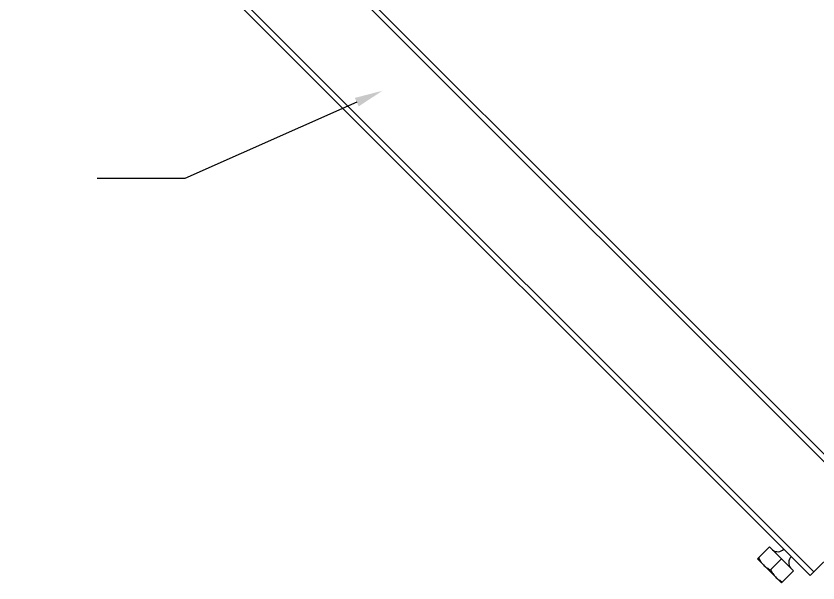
# Model space of a CAD drawing. Extents: x 815029915 to 815825525, y 579155098 to 579748855.
# Drawn here: x 815610922 to 815612845, y 579329117 to 579330477 of the extents above; entities that cross this region are included whole.
import ezdxf

# ---------------------------------------------------------------- set-up
doc = ezdxf.new("R2010")
doc.units = 0
doc.header["$LTSCALE"] = 100
doc.header["$MEASUREMENT"] = 0
for name, color, linetype in [('02___PRT_ALL_AXES', 7, 'Continuous'), ('03___PRT_ALL_CURVES', 7, 'Continuous'), ('TC', 114, 'Continuous')]:
    doc.layers.add(name, color=color, linetype=linetype)

msp = doc.modelspace()

# ---------------------------------------------------------------- linework, layer by layer
at = {"color": 7, "linetype": 'Continuous'}
for p, q in [((815610926.6, 579331340.5), (815612979.5, 579329287.6)), ((815610935.6, 579331349.5), (815612991.9, 579329293.3)), ((815610773.5, 579331187.3), (815612826.4, 579329134.4)), ((815610782.5, 579331196.3), (815612835.4, 579329143.4))]:
    msp.add_line(p, q, dxfattribs=at)
at = {"color": 0, "linetype": 'Continuous'}
for p, q in [((815612988.5, 579329296.6), (815612826.4, 579329134.4)), ((815612728.8, 579329203.2), (815612786.5, 579329145.5))]:
    msp.add_line(p, q, dxfattribs=at)
at = {"layer": '02___PRT_ALL_AXES', "color": 7, "linetype": 'Continuous'}
for q in [(815612728.8, 579329203.2), (815612757.6, 579329116.7)]:
    msp.add_line((815612700, 579329174.3), q, dxfattribs=at)
at = {"layer": '02___PRT_ALL_AXES', "color": 0, "linetype": 'Continuous'}
for p, q in [((815612731.4, 579329148.1), (815612757.6, 579329174.3)), ((815612786.5, 579329145.5), (815612757.6, 579329116.7))]:
    msp.add_line(p, q, dxfattribs=at)
for centre, start, end in [((815612748.5, 579329212.3), 232.6281, 315), ((815612795.6, 579329165.2), 135, 217.3719)]:
    msp.add_arc(centre, 20.6, start, end, dxfattribs=at)
at = {"layer": '02___PRT_ALL_AXES', "color": 7, "linetype": 'Continuous'}
for points, knots in [([(815612702.6, 579329176.9), (815612704.1, 579329173.8), (815612707.5, 579329167.8), (815612712, 579329162.4), (815612714.4, 579329159.9)], [0, 0, 0, 0, 0.501873, 1, 1, 1, 1]), ([(815612714.4, 579329159.9), (815612716.8, 579329157.5), (815612722.2, 579329153.1), (815612728.3, 579329149.6), (815612731.4, 579329148.1)], [0, 0, 0, 0, 0.498127, 1, 1, 1, 1])]:
    msp.add_open_spline(points, degree=3, knots=knots, dxfattribs=at)
at = {"layer": '02___PRT_ALL_AXES', "color": 0, "linetype": 'Continuous'}
for points, knots in [([(815612731.4, 579329148.1), (815612732.9, 579329145), (815612736.4, 579329138.9), (815612740.8, 579329133.5), (815612743.2, 579329131.1)], [0, 0, 0, 0, 0.501873, 1, 1, 1, 1]), ([(815612743.2, 579329131.1), (815612745.7, 579329128.7), (815612751.1, 579329124.3), (815612757.1, 579329120.8), (815612760.2, 579329119.3)], [0, 0, 0, 0, 0.498127, 1, 1, 1, 1])]:
    msp.add_open_spline(points, degree=3, knots=knots, dxfattribs=at)
at = {"layer": '03___PRT_ALL_CURVES', "color": 4, "linetype": 'Continuous'}
msp.add_line((815612700, 579329174.3), (815612757.6, 579329116.7), dxfattribs=at)
at = {"layer": 'TC', "color": 4, "linetype": 'ByBlock', "lineweight": -2}
msp.add_line((815611326.7, 579330086.7), (815611116.9, 579330086.7), dxfattribs=at)
msp.add_lwpolyline([(815611739.1, 579330270.1), (815611326.7, 579330086.7)], dxfattribs=at)
at = {"layer": 'TC', "color": 4}
msp.add_solid([(815611734.5, 579330280.3), (815611800.5, 579330297.4), (815611743.6, 579330259.9)], dxfattribs=at)

doc.saveas('drawing.dxf')
